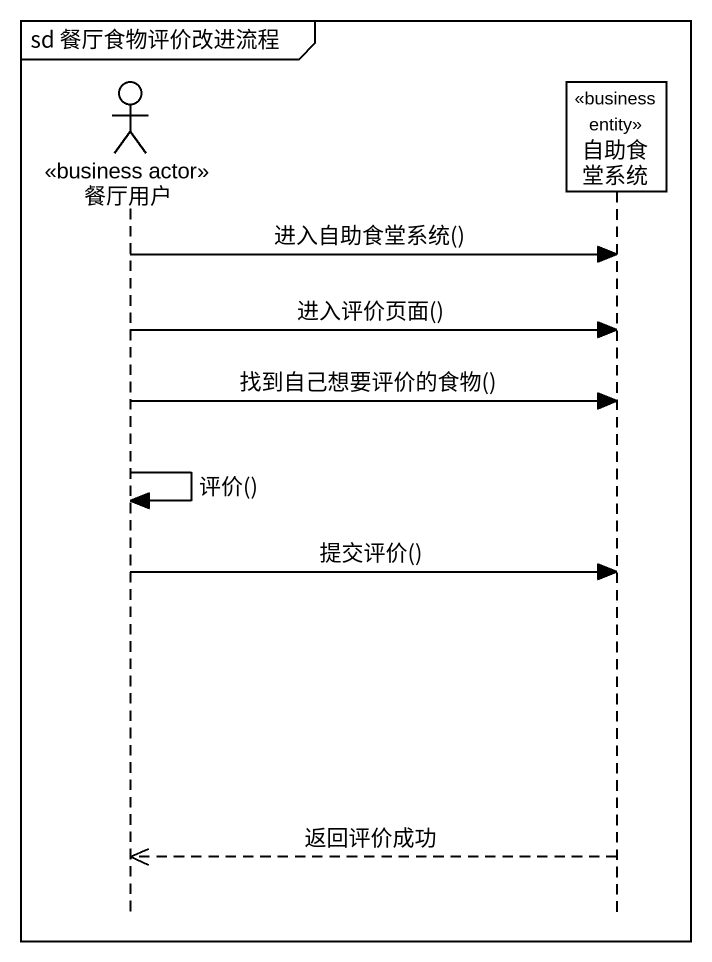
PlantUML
@startuml
mainframe sd 餐厅食物评价改进流程
hide footbox
actor 餐厅用户 <<business actor>>
participant 自助食堂系统 <<business entity>>

餐厅用户 -> 自助食堂系统 : 进入自助食堂系统()
餐厅用户 -> 自助食堂系统 : 进入评价页面()
餐厅用户 -> 自助食堂系统 : 找到自己想要评价的食物()
餐厅用户 -> 餐厅用户 : 评价()
餐厅用户 -> 自助食堂系统 : 提交评价()
自助食堂系统 -->> 餐厅用户 : 返回评价成功
@enduml
